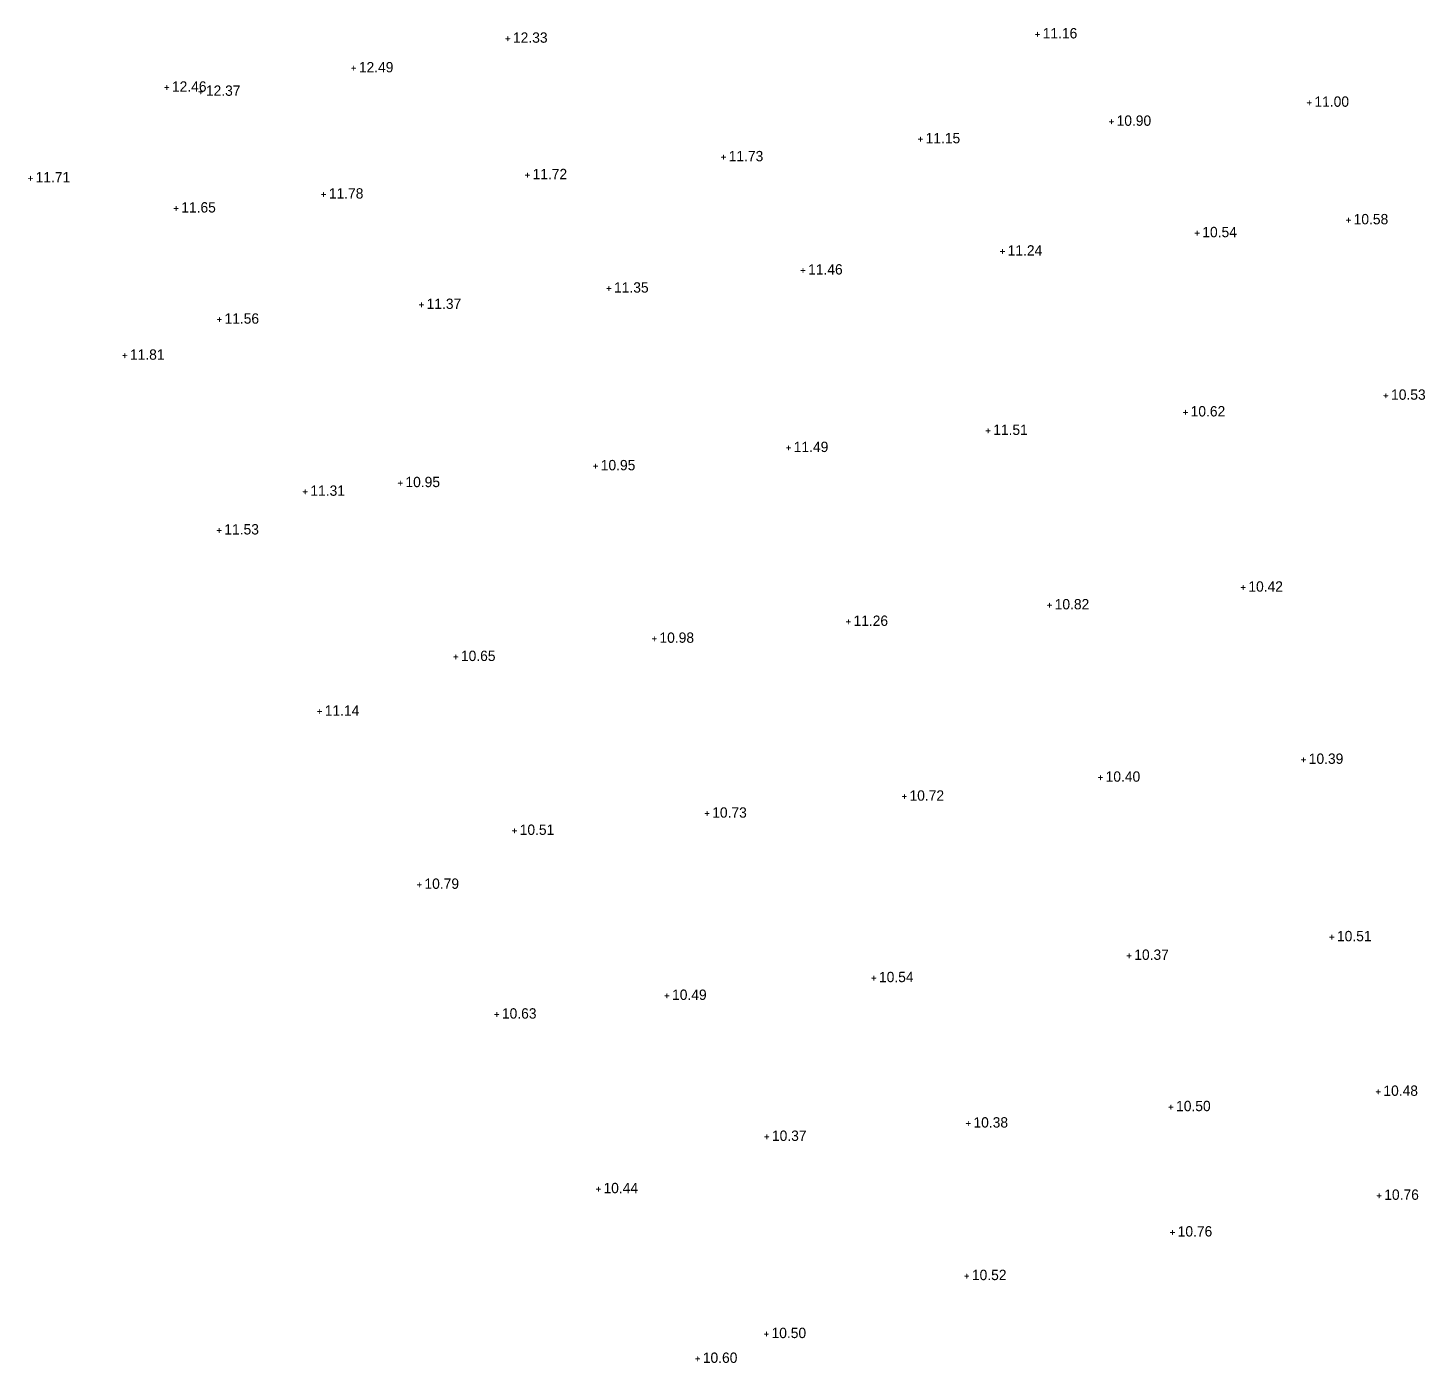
# Model space of a CAD drawing. Header units: metres. Extents: x 119225 to 119868, y 6148173 to 6148690.
# Drawn here: x 119331.7 to 119602.1, y 6148172.5 to 6148430.9 of the extents above; entities that cross this region are included whole.
import ezdxf
from ezdxf.enums import TextEntityAlignment as Align

# ---------------------------------------------------------------- set-up
doc = ezdxf.new("R2010")
doc.units = ezdxf.units.M
doc.layers.get('0').update_dxf_attribs({"linetype": 'CONTINUOUS'})
doc.layers.add('Z_bef', color=4, linetype='CONTINUOUS')
doc.styles.add('FISO', font='FISO')
doc.styles.add('ISO', font='ISO')

# ---------------------------------------------------------------- blocks, each defined once
blk = doc.blocks.new('_MPLUSZH')
at = {"color": 1, "style": 'ISO'}
blk.add_text('+', height=2, dxfattribs=at).set_placement((0, 0), align=Align.MIDDLE)
at = {"style": 'FISO'}
blk.add_attdef('PLUSHÖJD', (1, -1), '', height=2, dxfattribs=at)

msp = doc.modelspace()

# ---------------------------------------------------------------- block references
at = {"layer": 'Z_bef', "extrusion": (1.41091e-08, -2.66725e-08, 1)}
ref = msp.add_blockref('_MPLUSZH', (119424.58, 6148429.06, -0.16), dxfattribs=dict(at, xscale=0.9999947511315105, yscale=0.9999947511315105, zscale=0.9999947511315105, rotation=0.0449887309207433))
ref.add_attrib('PLUSHÖJD', '12.33', (119425.58, 6148428.06, -0.16), dxfattribs={"layer": '0', "extrusion": (1.41091e-08, -2.66725e-08, 1), "height": 2, "rotation": 0.045, "style": 'FISO', "oblique": 360})
ref = msp.add_blockref('_MPLUSZH', (119527.1, 6148429.9, -0.16), dxfattribs=dict(at, xscale=0.9999947511315105, yscale=0.9999947511315105, zscale=0.9999947511315105, rotation=0.0449887309207433))
ref.add_attrib('PLUSHÖJD', '11.16', (119528.1, 6148428.9, -0.16), dxfattribs={"layer": '0', "extrusion": (1.41091e-08, -2.66725e-08, 1), "height": 2, "rotation": 0.045, "style": 'FISO', "oblique": 360})
ref = msp.add_blockref('_MPLUSZH', (119394.74, 6148423.33, -0.16), dxfattribs=dict(at, xscale=0.9999947511315105, yscale=0.9999947511315105, zscale=0.9999947511315105, rotation=0.0449887309207433))
ref.add_attrib('PLUSHÖJD', '12.49', (119395.75, 6148422.33, -0.16), dxfattribs={"layer": '0', "extrusion": (1.41091e-08, -2.66725e-08, 1), "height": 2, "rotation": 0.045, "style": 'FISO', "oblique": 360})
ref = msp.add_blockref('_MPLUSZH', (119358.57, 6148419.59, -0.16), dxfattribs=dict(at, xscale=0.9999947511315105, yscale=0.9999947511315105, zscale=0.9999947511315105, rotation=0.0449887309207433))
ref.add_attrib('PLUSHÖJD', '12.46', (119359.58, 6148418.59, -0.16), dxfattribs={"layer": '0', "extrusion": (1.41091e-08, -2.66725e-08, 1), "height": 2, "rotation": 0.045, "style": 'FISO', "oblique": 360})
ref = msp.add_blockref('_MPLUSZH', (119365.15, 6148418.79, -0.16), dxfattribs=dict(at, xscale=0.9999947511315105, yscale=0.9999947511315105, zscale=0.9999947511315105, rotation=0.0449887309207433))
ref.add_attrib('PLUSHÖJD', '12.37', (119366.15, 6148417.79, -0.16), dxfattribs={"layer": '0', "extrusion": (1.41091e-08, -2.66725e-08, 1), "height": 2, "rotation": 0.045, "style": 'FISO', "oblique": 360})
ref = msp.add_blockref('_MPLUSZH', (119579.69, 6148416.66, -0.16), dxfattribs=dict(at, xscale=0.9999947511315105, yscale=0.9999947511315105, zscale=0.9999947511315105, rotation=0.0449887309207433))
ref.add_attrib('PLUSHÖJD', '11.00', (119580.69, 6148415.67, -0.16), dxfattribs={"layer": '0', "extrusion": (1.41091e-08, -2.66725e-08, 1), "height": 2, "rotation": 0.045, "style": 'FISO', "oblique": 360})
ref = msp.add_blockref('_MPLUSZH', (119541.4, 6148412.99, -0.16), dxfattribs=dict(at, xscale=0.9999947511315105, yscale=0.9999947511315105, zscale=0.9999947511315105, rotation=0.0449887309207433))
ref.add_attrib('PLUSHÖJD', '10.90', (119542.4, 6148411.99, -0.16), dxfattribs={"layer": '0', "extrusion": (1.41091e-08, -2.66725e-08, 1), "height": 2, "rotation": 0.045, "style": 'FISO', "oblique": 360})
ref = msp.add_blockref('_MPLUSZH', (119504.43, 6148409.6, -0.16), dxfattribs=dict(at, xscale=0.9999947511315105, yscale=0.9999947511315105, zscale=0.9999947511315105, rotation=0.0449887309207433))
ref.add_attrib('PLUSHÖJD', '11.15', (119505.44, 6148408.6, -0.16), dxfattribs={"layer": '0', "extrusion": (1.41091e-08, -2.66725e-08, 1), "height": 2, "rotation": 0.045, "style": 'FISO', "oblique": 360})
ref = msp.add_blockref('_MPLUSZH', (119466.33, 6148406.12, -0.16), dxfattribs=dict(at, xscale=0.9999947511315105, yscale=0.9999947511315105, zscale=0.9999947511315105, rotation=0.0449887309207433))
ref.add_attrib('PLUSHÖJD', '11.73', (119467.33, 6148405.12, -0.16), dxfattribs={"layer": '0', "extrusion": (1.41091e-08, -2.66725e-08, 1), "height": 2, "rotation": 0.045, "style": 'FISO', "oblique": 360})
ref = msp.add_blockref('_MPLUSZH', (119332.19, 6148402.03, -0.16), dxfattribs=dict(at, xscale=0.9999947511315105, yscale=0.9999947511315105, zscale=0.9999947511315105, rotation=0.0449887309207433))
ref.add_attrib('PLUSHÖJD', '11.71', (119333.19, 6148401.03, -0.16), dxfattribs={"layer": '0', "extrusion": (1.41091e-08, -2.66725e-08, 1), "height": 2, "rotation": 0.045, "style": 'FISO', "oblique": 360})
ref = msp.add_blockref('_MPLUSZH', (119428.37, 6148402.65, -0.16), dxfattribs=dict(at, xscale=0.9999947511315105, yscale=0.9999947511315105, zscale=0.9999947511315105, rotation=0.0449887309207433))
ref.add_attrib('PLUSHÖJD', '11.72', (119429.37, 6148401.65, -0.16), dxfattribs={"layer": '0', "extrusion": (1.41091e-08, -2.66725e-08, 1), "height": 2, "rotation": 0.045, "style": 'FISO', "oblique": 360})
ref = msp.add_blockref('_MPLUSZH', (119388.93, 6148398.9, -0.16), dxfattribs=dict(at, xscale=0.9999947511315105, yscale=0.9999947511315105, zscale=0.9999947511315105, rotation=0.0449887309207433))
ref.add_attrib('PLUSHÖJD', '11.78', (119389.94, 6148397.9, -0.16), dxfattribs={"layer": '0', "extrusion": (1.41091e-08, -2.66725e-08, 1), "height": 2, "rotation": 0.045, "style": 'FISO', "oblique": 360})
ref = msp.add_blockref('_MPLUSZH', (119360.38, 6148396.2, -0.16), dxfattribs=dict(at, xscale=0.9999947511315105, yscale=0.9999947511315105, zscale=0.9999947511315105, rotation=0.0449887309207433))
ref.add_attrib('PLUSHÖJD', '11.65', (119361.38, 6148395.2, -0.16), dxfattribs={"layer": '0', "extrusion": (1.41091e-08, -2.66725e-08, 1), "height": 2, "rotation": 0.045, "style": 'FISO', "oblique": 360})
ref = msp.add_blockref('_MPLUSZH', (119587.27, 6148393.92, -0.16), dxfattribs=dict(at, xscale=0.9999947511315105, yscale=0.9999947511315105, zscale=0.9999947511315105, rotation=0.0449887309207433))
ref.add_attrib('PLUSHÖJD', '10.58', (119588.28, 6148392.92, -0.16), dxfattribs={"layer": '0', "extrusion": (1.41091e-08, -2.66725e-08, 1), "height": 2, "rotation": 0.045, "style": 'FISO', "oblique": 360})
ref = msp.add_blockref('_MPLUSZH', (119557.99, 6148391.42, -0.16), dxfattribs=dict(at, xscale=0.9999947511315105, yscale=0.9999947511315105, zscale=0.9999947511315105, rotation=0.0449887309207433))
ref.add_attrib('PLUSHÖJD', '10.54', (119558.99, 6148390.42, -0.16), dxfattribs={"layer": '0', "extrusion": (1.41091e-08, -2.66725e-08, 1), "height": 2, "rotation": 0.045, "style": 'FISO', "oblique": 360})
ref = msp.add_blockref('_MPLUSZH', (119520.32, 6148387.87, -0.16), dxfattribs=dict(at, xscale=0.9999947511315105, yscale=0.9999947511315105, zscale=0.9999947511315105, rotation=0.0449887309207433))
ref.add_attrib('PLUSHÖJD', '11.24', (119521.32, 6148386.87, -0.16), dxfattribs={"layer": '0', "extrusion": (1.41091e-08, -2.66725e-08, 1), "height": 2, "rotation": 0.045, "style": 'FISO', "oblique": 360})
ref = msp.add_blockref('_MPLUSZH', (119481.7, 6148384.2, -0.16), dxfattribs=dict(at, xscale=0.9999947511315105, yscale=0.9999947511315105, zscale=0.9999947511315105, rotation=0.0449887309207433))
ref.add_attrib('PLUSHÖJD', '11.46', (119482.7, 6148383.2, -0.16), dxfattribs={"layer": '0', "extrusion": (1.41091e-08, -2.66725e-08, 1), "height": 2, "rotation": 0.045, "style": 'FISO', "oblique": 360})
ref = msp.add_blockref('_MPLUSZH', (119444.14, 6148380.7, -0.16), dxfattribs=dict(at, xscale=0.9999947511315105, yscale=0.9999947511315105, zscale=0.9999947511315105, rotation=0.0449887309207433))
ref.add_attrib('PLUSHÖJD', '11.35', (119445.14, 6148379.7, -0.16), dxfattribs={"layer": '0', "extrusion": (1.41091e-08, -2.66725e-08, 1), "height": 2, "rotation": 0.045, "style": 'FISO', "oblique": 360})
ref = msp.add_blockref('_MPLUSZH', (119407.87, 6148377.54, -0.16), dxfattribs=dict(at, xscale=0.9999947511315105, yscale=0.9999947511315105, zscale=0.9999947511315105, rotation=0.0449887309207433))
ref.add_attrib('PLUSHÖJD', '11.37', (119408.87, 6148376.54, -0.16), dxfattribs={"layer": '0', "extrusion": (1.41091e-08, -2.66725e-08, 1), "height": 2, "rotation": 0.045, "style": 'FISO', "oblique": 360})
ref = msp.add_blockref('_MPLUSZH', (119368.75, 6148374.68, -0.16), dxfattribs=dict(at, xscale=0.9999947511315105, yscale=0.9999947511315105, zscale=0.9999947511315105, rotation=0.0449887309207433))
ref.add_attrib('PLUSHÖJD', '11.56', (119369.75, 6148373.68, -0.16), dxfattribs={"layer": '0', "extrusion": (1.41091e-08, -2.66725e-08, 1), "height": 2, "rotation": 0.045, "style": 'FISO', "oblique": 360})
ref = msp.add_blockref('_MPLUSZH', (119350.45, 6148367.71, -0.16), dxfattribs=dict(at, xscale=0.9999947511315105, yscale=0.9999947511315105, zscale=0.9999947511315105, rotation=0.0449887309207433))
ref.add_attrib('PLUSHÖJD', '11.81', (119351.45, 6148366.71, -0.16), dxfattribs={"layer": '0', "extrusion": (1.41091e-08, -2.66725e-08, 1), "height": 2, "rotation": 0.045, "style": 'FISO', "oblique": 360})
ref = msp.add_blockref('_MPLUSZH', (119594.52, 6148359.96, -0.16), dxfattribs=dict(at, xscale=0.9999947511315105, yscale=0.9999947511315105, zscale=0.9999947511315105, rotation=0.0449887309207433))
ref.add_attrib('PLUSHÖJD', '10.53', (119595.52, 6148358.96, -0.16), dxfattribs={"layer": '0', "extrusion": (1.41091e-08, -2.66725e-08, 1), "height": 2, "rotation": 0.045, "style": 'FISO', "oblique": 360})
ref = msp.add_blockref('_MPLUSZH', (119555.73, 6148356.73, -0.16), dxfattribs=dict(at, xscale=0.9999947511315105, yscale=0.9999947511315105, zscale=0.9999947511315105, rotation=0.0449887309207433))
ref.add_attrib('PLUSHÖJD', '10.62', (119556.73, 6148355.73, -0.16), dxfattribs={"layer": '0', "extrusion": (1.41091e-08, -2.66725e-08, 1), "height": 2, "rotation": 0.045, "style": 'FISO', "oblique": 360})
ref = msp.add_blockref('_MPLUSZH', (119517.52, 6148353.15, -0.16), dxfattribs=dict(at, xscale=0.9999947511315105, yscale=0.9999947511315105, zscale=0.9999947511315105, rotation=0.0449887309207433))
ref.add_attrib('PLUSHÖJD', '11.51', (119518.52, 6148352.15, -0.16), dxfattribs={"layer": '0', "extrusion": (1.41091e-08, -2.66725e-08, 1), "height": 2, "rotation": 0.045, "style": 'FISO', "oblique": 360})
ref = msp.add_blockref('_MPLUSZH', (119478.92, 6148349.84, -0.16), dxfattribs=dict(at, xscale=0.9999947511315105, yscale=0.9999947511315105, zscale=0.9999947511315105, rotation=0.0449887309207433))
ref.add_attrib('PLUSHÖJD', '11.49', (119479.92, 6148348.84, -0.16), dxfattribs={"layer": '0', "extrusion": (1.41091e-08, -2.66725e-08, 1), "height": 2, "rotation": 0.045, "style": 'FISO', "oblique": 360})
ref = msp.add_blockref('_MPLUSZH', (119441.57, 6148346.31, -0.16), dxfattribs=dict(at, xscale=0.9999947511315105, yscale=0.9999947511315105, zscale=0.9999947511315105, rotation=0.0449887309207433))
ref.add_attrib('PLUSHÖJD', '10.95', (119442.57, 6148345.31, -0.16), dxfattribs={"layer": '0', "extrusion": (1.41091e-08, -2.66725e-08, 1), "height": 2, "rotation": 0.045, "style": 'FISO', "oblique": 360})
ref = msp.add_blockref('_MPLUSZH', (119403.77, 6148343.04, -0.16), dxfattribs=dict(at, xscale=0.9999947511315105, yscale=0.9999947511315105, zscale=0.9999947511315105, rotation=0.0449887309207433))
ref.add_attrib('PLUSHÖJD', '10.95', (119404.77, 6148342.05, -0.16), dxfattribs={"layer": '0', "extrusion": (1.41091e-08, -2.66725e-08, 1), "height": 2, "rotation": 0.045, "style": 'FISO', "oblique": 360})
ref = msp.add_blockref('_MPLUSZH', (119385.37, 6148341.37, -0.16), dxfattribs=dict(at, xscale=0.9999947511315105, yscale=0.9999947511315105, zscale=0.9999947511315105, rotation=0.0449887309207433))
ref.add_attrib('PLUSHÖJD', '11.31', (119386.37, 6148340.37, -0.16), dxfattribs={"layer": '0', "extrusion": (1.41091e-08, -2.66725e-08, 1), "height": 2, "rotation": 0.045, "style": 'FISO', "oblique": 360})
ref = msp.add_blockref('_MPLUSZH', (119368.72, 6148333.88, -0.16), dxfattribs=dict(at, xscale=0.9999947511315105, yscale=0.9999947511315105, zscale=0.9999947511315105, rotation=0.0449887309207433))
ref.add_attrib('PLUSHÖJD', '11.53', (119369.72, 6148332.88, -0.16), dxfattribs={"layer": '0', "extrusion": (1.41091e-08, -2.66725e-08, 1), "height": 2, "rotation": 0.045, "style": 'FISO', "oblique": 360})
ref = msp.add_blockref('_MPLUSZH', (119566.9, 6148322.82, -0.16), dxfattribs=dict(at, xscale=0.9999947511315105, yscale=0.9999947511315105, zscale=0.9999947511315105, rotation=0.0449887309207433))
ref.add_attrib('PLUSHÖJD', '10.42', (119567.9, 6148321.82, -0.16), dxfattribs={"layer": '0', "extrusion": (1.41091e-08, -2.66725e-08, 1), "height": 2, "rotation": 0.045, "style": 'FISO', "oblique": 360})
ref = msp.add_blockref('_MPLUSZH', (119529.42, 6148319.39, -0.16), dxfattribs=dict(at, xscale=0.9999947511315105, yscale=0.9999947511315105, zscale=0.9999947511315105, rotation=0.0449887309207433))
ref.add_attrib('PLUSHÖJD', '10.82', (119530.42, 6148318.39, -0.16), dxfattribs={"layer": '0', "extrusion": (1.41091e-08, -2.66725e-08, 1), "height": 2, "rotation": 0.045, "style": 'FISO', "oblique": 360})
ref = msp.add_blockref('_MPLUSZH', (119490.48, 6148316.19, -0.16), dxfattribs=dict(at, xscale=0.9999947511315105, yscale=0.9999947511315105, zscale=0.9999947511315105, rotation=0.0449887309207433))
ref.add_attrib('PLUSHÖJD', '11.26', (119491.48, 6148315.19, -0.16), dxfattribs={"layer": '0', "extrusion": (1.41091e-08, -2.66725e-08, 1), "height": 2, "rotation": 0.045, "style": 'FISO', "oblique": 360})
ref = msp.add_blockref('_MPLUSZH', (119452.93, 6148312.92, -0.16), dxfattribs=dict(at, xscale=0.9999947511315105, yscale=0.9999947511315105, zscale=0.9999947511315105, rotation=0.0449887309207433))
ref.add_attrib('PLUSHÖJD', '10.98', (119453.93, 6148311.92, -0.16), dxfattribs={"layer": '0', "extrusion": (1.41091e-08, -2.66725e-08, 1), "height": 2, "rotation": 0.045, "style": 'FISO', "oblique": 360})
ref = msp.add_blockref('_MPLUSZH', (119414.51, 6148309.39, -0.16), dxfattribs=dict(at, xscale=0.9999947511315105, yscale=0.9999947511315105, zscale=0.9999947511315105, rotation=0.0449887309207433))
ref.add_attrib('PLUSHÖJD', '10.65', (119415.51, 6148308.39, -0.16), dxfattribs={"layer": '0', "extrusion": (1.41091e-08, -2.66725e-08, 1), "height": 2, "rotation": 0.045, "style": 'FISO', "oblique": 360})
ref = msp.add_blockref('_MPLUSZH', (119388.16, 6148298.82, -0.16), dxfattribs=dict(at, xscale=0.9999947511315105, yscale=0.9999947511315105, zscale=0.9999947511315105, rotation=0.0449887309207433))
ref.add_attrib('PLUSHÖJD', '11.14', (119389.16, 6148297.82, -0.16), dxfattribs={"layer": '0', "extrusion": (1.41091e-08, -2.66725e-08, 1), "height": 2, "rotation": 0.045, "style": 'FISO', "oblique": 360})
ref = msp.add_blockref('_MPLUSZH', (119578.58, 6148289.49, -0.16), dxfattribs=dict(at, xscale=0.9999947511315105, yscale=0.9999947511315105, zscale=0.9999947511315105, rotation=0.0449887309207433))
ref.add_attrib('PLUSHÖJD', '10.39', (119579.59, 6148288.49, -0.16), dxfattribs={"layer": '0', "extrusion": (1.41091e-08, -2.66725e-08, 1), "height": 2, "rotation": 0.045, "style": 'FISO', "oblique": 360})
ref = msp.add_blockref('_MPLUSZH', (119539.27, 6148286.03, -0.16), dxfattribs=dict(at, xscale=0.9999947511315105, yscale=0.9999947511315105, zscale=0.9999947511315105, rotation=0.0449887309207433))
ref.add_attrib('PLUSHÖJD', '10.40', (119540.28, 6148285.03, -0.16), dxfattribs={"layer": '0', "extrusion": (1.41091e-08, -2.66725e-08, 1), "height": 2, "rotation": 0.045, "style": 'FISO', "oblique": 360})
ref = msp.add_blockref('_MPLUSZH', (119501.32, 6148282.36, -0.16), dxfattribs=dict(at, xscale=0.9999947511315105, yscale=0.9999947511315105, zscale=0.9999947511315105, rotation=0.0449887309207433))
ref.add_attrib('PLUSHÖJD', '10.72', (119502.32, 6148281.36, -0.16), dxfattribs={"layer": '0', "extrusion": (1.41091e-08, -2.66725e-08, 1), "height": 2, "rotation": 0.045, "style": 'FISO', "oblique": 360})
ref = msp.add_blockref('_MPLUSZH', (119463.14, 6148279.07, -0.16), dxfattribs=dict(at, xscale=0.9999947511315105, yscale=0.9999947511315105, zscale=0.9999947511315105, rotation=0.0449887309207433))
ref.add_attrib('PLUSHÖJD', '10.73', (119464.14, 6148278.07, -0.16), dxfattribs={"layer": '0', "extrusion": (1.41091e-08, -2.66725e-08, 1), "height": 2, "rotation": 0.045, "style": 'FISO', "oblique": 360})
ref = msp.add_blockref('_MPLUSZH', (119425.88, 6148275.74, -0.16), dxfattribs=dict(at, xscale=0.9999947511315105, yscale=0.9999947511315105, zscale=0.9999947511315105, rotation=0.0449887309207433))
ref.add_attrib('PLUSHÖJD', '10.51', (119426.88, 6148274.74, -0.16), dxfattribs={"layer": '0', "extrusion": (1.41091e-08, -2.66725e-08, 1), "height": 2, "rotation": 0.045, "style": 'FISO', "oblique": 360})
ref = msp.add_blockref('_MPLUSZH', (119407.45, 6148265.3, -0.16), dxfattribs=dict(at, xscale=0.9999947511315105, yscale=0.9999947511315105, zscale=0.9999947511315105, rotation=0.0449887309207433))
ref.add_attrib('PLUSHÖJD', '10.79', (119408.45, 6148264.3, -0.16), dxfattribs={"layer": '0', "extrusion": (1.41091e-08, -2.66725e-08, 1), "height": 2, "rotation": 0.045, "style": 'FISO', "oblique": 360})
ref = msp.add_blockref('_MPLUSZH', (119584.05, 6148255.15, -0.16), dxfattribs=dict(at, xscale=0.9999947511315105, yscale=0.9999947511315105, zscale=0.9999947511315105, rotation=0.0449887309207433))
ref.add_attrib('PLUSHÖJD', '10.51', (119585.05, 6148254.15, -0.16), dxfattribs={"layer": '0', "extrusion": (1.41091e-08, -2.66725e-08, 1), "height": 2, "rotation": 0.045, "style": 'FISO', "oblique": 360})
ref = msp.add_blockref('_MPLUSZH', (119544.82, 6148251.55, -0.16), dxfattribs=dict(at, xscale=0.9999947511315105, yscale=0.9999947511315105, zscale=0.9999947511315105, rotation=0.0449887309207433))
ref.add_attrib('PLUSHÖJD', '10.37', (119545.82, 6148250.55, -0.16), dxfattribs={"layer": '0', "extrusion": (1.41091e-08, -2.66725e-08, 1), "height": 2, "rotation": 0.045, "style": 'FISO', "oblique": 360})
ref = msp.add_blockref('_MPLUSZH', (119495.41, 6148247.23, -0.16), dxfattribs=dict(at, xscale=0.9999947511315105, yscale=0.9999947511315105, zscale=0.9999947511315105, rotation=0.0449887309207433))
ref.add_attrib('PLUSHÖJD', '10.54', (119496.41, 6148246.23, -0.16), dxfattribs={"layer": '0', "extrusion": (1.41091e-08, -2.66725e-08, 1), "height": 2, "rotation": 0.045, "style": 'FISO', "oblique": 360})
ref = msp.add_blockref('_MPLUSZH', (119455.37, 6148243.8, -0.16), dxfattribs=dict(at, xscale=0.9999947511315105, yscale=0.9999947511315105, zscale=0.9999947511315105, rotation=0.0449887309207433))
ref.add_attrib('PLUSHÖJD', '10.49', (119456.37, 6148242.8, -0.16), dxfattribs={"layer": '0', "extrusion": (1.41091e-08, -2.66725e-08, 1), "height": 2, "rotation": 0.045, "style": 'FISO', "oblique": 360})
ref = msp.add_blockref('_MPLUSZH', (119422.44, 6148240.18, -0.16), dxfattribs=dict(at, xscale=0.9999947511315105, yscale=0.9999947511315105, zscale=0.9999947511315105, rotation=0.0449887309207433))
ref.add_attrib('PLUSHÖJD', '10.63', (119423.44, 6148239.18, -0.16), dxfattribs={"layer": '0', "extrusion": (1.41091e-08, -2.66725e-08, 1), "height": 2, "rotation": 0.045, "style": 'FISO', "oblique": 360})
ref = msp.add_blockref('_MPLUSZH', (119593.03, 6148225.22, -0.16), dxfattribs=dict(at, xscale=0.9999947511315105, yscale=0.9999947511315105, zscale=0.9999947511315105, rotation=0.0449887309207433))
ref.add_attrib('PLUSHÖJD', '10.48', (119594.03, 6148224.23, -0.16), dxfattribs={"layer": '0', "extrusion": (1.41091e-08, -2.66725e-08, 1), "height": 2, "rotation": 0.045, "style": 'FISO', "oblique": 360})
ref = msp.add_blockref('_MPLUSZH', (119552.91, 6148222.26, -0.16), dxfattribs=dict(at, xscale=0.9999947511315105, yscale=0.9999947511315105, zscale=0.9999947511315105, rotation=0.0449887309207433))
ref.add_attrib('PLUSHÖJD', '10.50', (119553.91, 6148221.26, -0.16), dxfattribs={"layer": '0', "extrusion": (1.41091e-08, -2.66725e-08, 1), "height": 2, "rotation": 0.045, "style": 'FISO', "oblique": 360})
ref = msp.add_blockref('_MPLUSZH', (119513.7, 6148219.09, -0.16), dxfattribs=dict(at, xscale=0.9999947511315105, yscale=0.9999947511315105, zscale=0.9999947511315105, rotation=0.0449887309207433))
ref.add_attrib('PLUSHÖJD', '10.38', (119514.7, 6148218.09, -0.16), dxfattribs={"layer": '0', "extrusion": (1.41091e-08, -2.66725e-08, 1), "height": 2, "rotation": 0.045, "style": 'FISO', "oblique": 360})
ref = msp.add_blockref('_MPLUSZH', (119474.7, 6148216.51, -0.16), dxfattribs=dict(at, xscale=0.9999947511315105, yscale=0.9999947511315105, zscale=0.9999947511315105, rotation=0.0449887309207433))
ref.add_attrib('PLUSHÖJD', '10.37', (119475.7, 6148215.51, -0.16), dxfattribs={"layer": '0', "extrusion": (1.41091e-08, -2.66725e-08, 1), "height": 2, "rotation": 0.045, "style": 'FISO', "oblique": 360})
ref = msp.add_blockref('_MPLUSZH', (119442.1, 6148206.38, -0.16), dxfattribs=dict(at, xscale=0.9999947511315105, yscale=0.9999947511315105, zscale=0.9999947511315105, rotation=0.0449887309207433))
ref.add_attrib('PLUSHÖJD', '10.44', (119443.1, 6148205.38, -0.16), dxfattribs={"layer": '0', "extrusion": (1.41091e-08, -2.66725e-08, 1), "height": 2, "rotation": 0.045, "style": 'FISO', "oblique": 360})
ref = msp.add_blockref('_MPLUSZH', (119593.2, 6148205.1, -0.16), dxfattribs=dict(at, xscale=0.9999947511315105, yscale=0.9999947511315105, zscale=0.9999947511315105, rotation=0.0449887309207433))
ref.add_attrib('PLUSHÖJD', '10.76', (119594.2, 6148204.1, -0.16), dxfattribs={"layer": '0', "extrusion": (1.41091e-08, -2.66725e-08, 1), "height": 2, "rotation": 0.045, "style": 'FISO', "oblique": 360})
ref = msp.add_blockref('_MPLUSZH', (119553.22, 6148197.99, -0.16), dxfattribs=dict(at, xscale=0.9999947511315105, yscale=0.9999947511315105, zscale=0.9999947511315105, rotation=0.0449887309207433))
ref.add_attrib('PLUSHÖJD', '10.76', (119554.22, 6148197, -0.16), dxfattribs={"layer": '0', "extrusion": (1.41091e-08, -2.66725e-08, 1), "height": 2, "rotation": 0.045, "style": 'FISO', "oblique": 360})
ref = msp.add_blockref('_MPLUSZH', (119513.39, 6148189.56, -0.16), dxfattribs=dict(at, xscale=0.9999947511315105, yscale=0.9999947511315105, zscale=0.9999947511315105, rotation=0.0449887309207433))
ref.add_attrib('PLUSHÖJD', '10.52', (119514.4, 6148188.56, -0.16), dxfattribs={"layer": '0', "extrusion": (1.41091e-08, -2.66725e-08, 1), "height": 2, "rotation": 0.045, "style": 'FISO', "oblique": 360})
ref = msp.add_blockref('_MPLUSZH', (119474.62, 6148178.34, -0.16), dxfattribs=dict(at, xscale=0.9999947511315105, yscale=0.9999947511315105, zscale=0.9999947511315105, rotation=0.0449887309207433))
ref.add_attrib('PLUSHÖJD', '10.50', (119475.62, 6148177.34, -0.16), dxfattribs={"layer": '0', "extrusion": (1.41091e-08, -2.66725e-08, 1), "height": 2, "rotation": 0.045, "style": 'FISO', "oblique": 360})
ref = msp.add_blockref('_MPLUSZH', (119461.32, 6148173.53, -0.16), dxfattribs=dict(at, xscale=0.9999947511315105, yscale=0.9999947511315105, zscale=0.9999947511315105, rotation=0.0449887309207433))
ref.add_attrib('PLUSHÖJD', '10.60', (119462.32, 6148172.54, -0.16), dxfattribs={"layer": '0', "extrusion": (1.41091e-08, -2.66725e-08, 1), "height": 2, "rotation": 0.045, "style": 'FISO', "oblique": 360})

doc.saveas('drawing.dxf')
